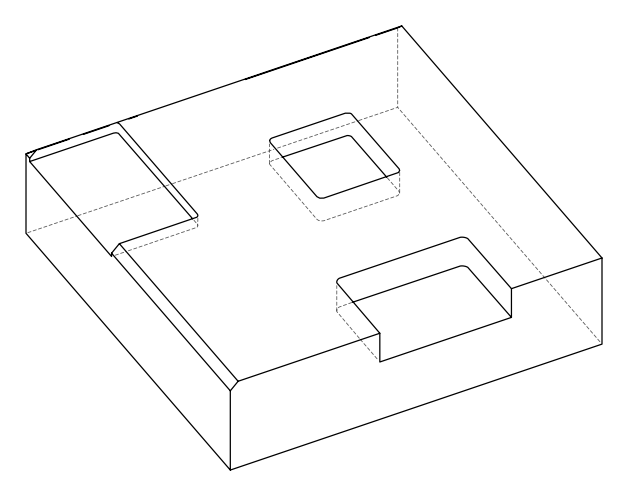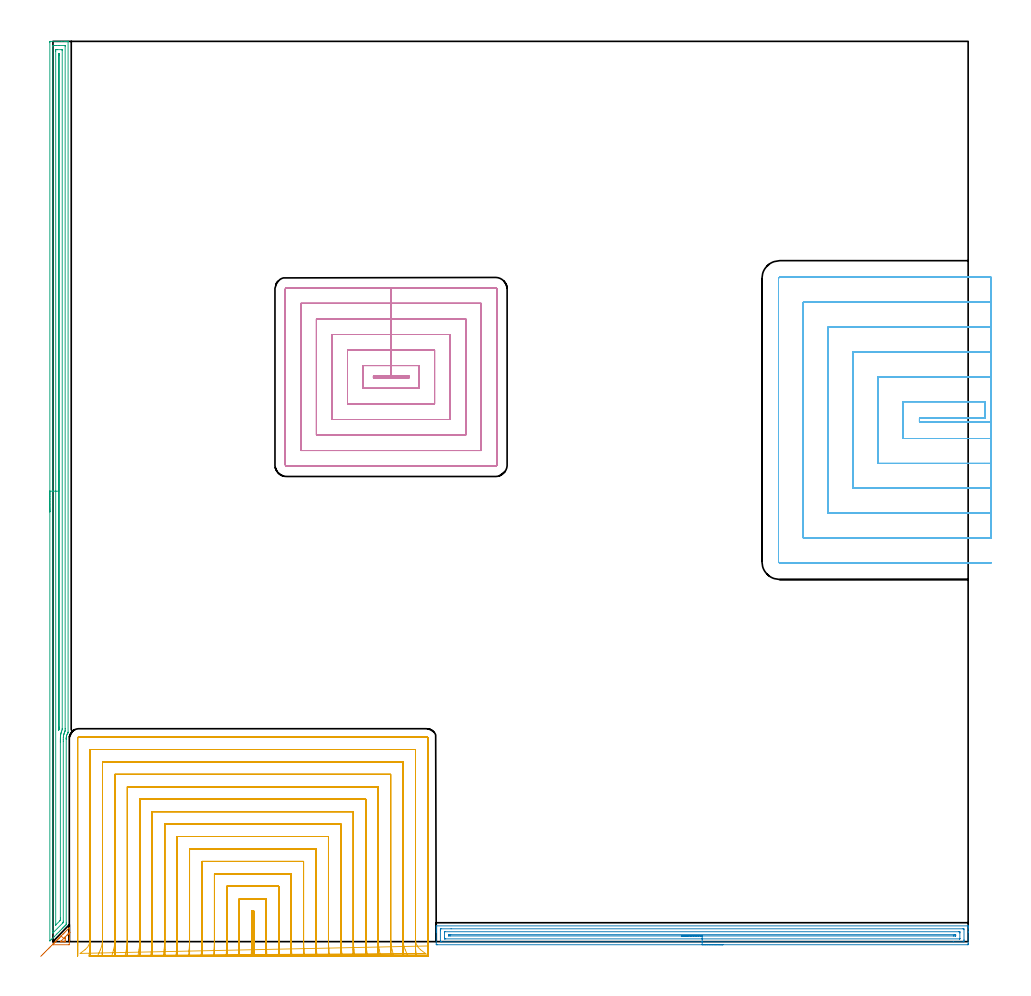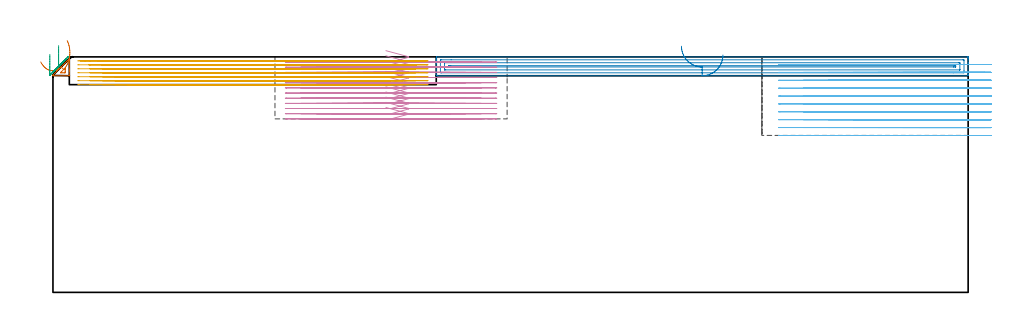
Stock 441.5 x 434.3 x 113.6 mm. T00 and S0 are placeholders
(PLAN: 6 operations, 3 tool changes, 180.9 min)
(1 AREA_MILL | FG_CHAMFER_SURFACE | UGT0205_001 | 0.31 min | 557 mm3)
(2 AREA_MILL_1 | FG_CHAMFER_SURFACE_1 | UGT0205_001 | 8.39 min | 10843 mm3)
(3 AREA_MILL_2 | FG_CHAMFER_SURFACE_2 | UGT0205_001 | 13.19 min | 16590 mm3)
(4 MILL_RECTANGULAR_POCKET | POCKET_RECTANGULAR_STRAIGHT | NXT0201_013 | Follow Part, ap 2.5, ae 75% | 35.5 min | 320709 mm3)
(5 MILL_SLOT | SLOT_PARTIAL_RECTANGULAR | UGT0201_126 | Follow Part, ap 2, ae 75% | 79.01 min | 243007 mm3)
(6 MILL_SLOT_1 | SLOT_PARTIAL_RECTANGULAR_1 | NXT0201_012 | Follow Part, ap 4, ae 75% | 44.53 min | 578825 mm3)
(TOOL UGT0205_001 | Chamfer Mill 20 x 3 x 45 deg. | D20 FL50 Z2)
(TOOL NXT0201_013 | ENDMILL 10mm | D10 FL30 Z4)
(TOOL UGT0201_126 | Carbide End Mill 8.0 | D8 FL15 Z4)
(TOOL NXT0201_012 | ENDMILL 16mm [2P460-1600-NA 1630] | D16 FL38 Z6)
(OP 1 AREA_MILL)
G17 G21 G94 G90
T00 M6
G54
G17 G0 G90 X-5.894 Y-7.12 S1061 M3
G43 Z123.6 H0
Z111.165
G94 G1 X-5.518 Y-6.743 Z110.474 F250.
X-5.101 Y-6.325 Z109.832
X-4.646 Y-5.868 Z109.244
X-4.156 Y-5.377 Z108.715
X-3.636 Y-4.856 Z108.248
X-3.088 Y-4.307 Z107.847
X-2.519 Y-3.736 Z107.515
X-1.931 Y-3.146 Z107.255
X-1.329 Y-2.543 Z107.068
X-0.718 Y-1.93 Z106.956
X-0.103 Y-1.313 Z106.92
X0.513 Y-0.696 Z106.96
X1.123 Y-0.084 Z107.076
X1.725 Y0.519 Z107.267
X2.312 Y1.107 Z107.531
X2.88 Y1.678 Z107.867
X3.426 Y2.225 Z108.272
X3.945 Y2.745 Z108.742
X4.673 Y3.472 Z109.471
X4.83 Y3.63 Z109.626
X4.967 Y3.767 Z109.763
X5.255 Y4.054 Z110.054
X5.27 Y4.068 Z110.068
X5.855 Y4.655 Z110.651
X6.15 Y4.947 Z110.947
X6.742 Y5.542 Z111.538
X7.029 Y5.827 Z111.827
X7.04 Y5.838 Z111.838
X7.469 Y6.266 Z112.265
X7.682 Y6.465 Z112.464
X7.806 Y6.578 Z112.576
X7.891 Y6.649 Z112.648
X7.9 Y6.578 Z112.577
Y1.678 Z107.678
Y0.809 Z106.803
X7.898 Y-1.398 Z104.597
X7.894 Y-1.491 Z104.505
X7.469 Y-1.5 Z104.5
X0.34
X0.009 Y-1.498 Z104.502
X0.001 Y-1.409 Z104.591
Y-1.398 Z104.602
X0.014 Y-1.191 Z104.809
X0.037 Y-1.163 Z104.836
X0.826 Y-0.374 Z105.624
X1.122 Y-0.078 Z105.922
X1.31 Y0.11 Z106.108
X1.417 Y0.218 Z106.215
X2.01 Y0.809 Z106.809
X2.19 Y0.99 Z106.988
X2.305 Y1.105 Z107.102
X2.898 Y1.697 Z107.696
X3.07 Y1.87 Z107.867
X3.192 Y1.993 Z107.989
X3.785 Y2.584 Z108.584
X3.945 Y2.745 Z108.742
X4.104 Y2.584 Z108.584
X5.17 Y1.519 Z107.519
X5.71 Y2.056 Z108.056
X5.879 Y2.216 Z108.216
X5.893 Y1.889 Z107.889
X5.898 Y1.697 Z107.697
X5.9 Y1.505 Z107.505
Y0.809 Z106.809
X5.899 Y0.618 Z106.618
X5.89 Y-0.078 Z105.922
X5.717 Y-0.086 Z105.914
X5.71
X4.837
X3.957
X3.584 Y-0.078 Z105.922
X3.764 Y0.109 Z106.109
X3.95 Y0.299 Z106.299
X4.204 Y0.553 Z106.553
X5.17 Y1.519 Z107.519
X5.658 Y2.007 Z108.054
X6.111 Y2.46 Z108.646
X6.526 Y2.874 Z109.292
X6.899 Y3.248 Z109.986
X7.228 Y3.577 Z110.724
X7.51 Y3.859 Z111.5
X7.744 Y4.092 Z112.307
X7.927 Y4.275 Z113.14
X8.058 Y4.406 Z113.993
X8.135 Y4.484 Z114.858
X8.159 Y4.508 Z115.73
X8.13 Y4.478 Z116.602
X8.046 Y4.395 Z117.466
X7.91 Y4.259 Z118.317
X7.722 Y4.07 Z119.148
X7.483 Y3.832 Z119.952
X7.196 Y3.545 Z120.724
X6.862 Y3.211 Z121.458
G0 Z123.6
M5
M2
(OP 2 AREA_MILL_1)
G17 G21 G94 G90
T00 M6
G54
G17 G0 G90 X323.2 Y-1.5 S1061 M3
G43 Z123.6 H0
Z114.5
G94 G1 X323.162 Z113.628 F250.
X323.048 Z112.764
X322.859 Z111.912
X322.597 Z111.08
X322.263 Z110.274
X321.86 Z109.5
X321.392 Z108.764
X320.86 Z108.072
X320.271 Z107.429
X319.628 Z106.84
X318.936 Z106.308
X318.2 Z105.84
X317.426 Z105.437
X316.62 Z105.103
X315.788 Z104.841
X314.936 Z104.652
X314.072 Z104.538
X313.2 Z104.5
X185.512
X185.17 Y-1.497 Z104.502
X184.91 Y-1.492 Z104.506
X184.9 Y-1.228 Z104.769
Y4.383 Z110.377
Y4.942 Z110.939
Y5.271 Z111.268
Y5.831 Z111.827
Y6.16 Z112.155
Y6.819 Z112.819
Y7.191 Z113.191
X184.906 Y7.562 Z113.553
X184.91 Y7.597 Z113.588
X185.066 Y7.6 Z113.6
X441.334
X441.49 Y7.597 Z113.588
X441.494 Y7.562 Z113.553
X441.5 Y7.191 Z113.19
Y6.819 Z112.819
Y6.16 Z112.155
Y4.942 Z110.939
Y4.383 Z110.377
Y-0.949 Z105.049
X441.498 Y-1.23 Z104.767
X441.49 Y-1.492 Z104.506
X441.228 Y-1.499 Z104.499
X313.2 Y-1.5 Z104.5
Y-0.086 Z105.914
X187.323 Y-0.085 Z105.915
X187.298 Y-0.084 Z105.916
X186.91 Y-0.06 Z105.94
X186.901 Y0.335 Z106.335
X186.9 Y5.271 Z111.271
X186.901 Y5.666 Z111.666
X186.91 Y6.16 Z112.16
X187.273 Y6.185 Z112.185
X192.072 Y6.186 Z112.186
X439.077 Y6.185 Z112.185
X439.102 Y6.184 Z112.184
X439.49 Y6.16 Z112.16
X439.499 Y5.766 Z111.766
X439.5 Y0.829 Z106.829
X439.499 Y0.434 Z106.434
X439.49 Y-0.06 Z105.94
X439.127 Y-0.085 Z105.915
X434.328 Y-0.086 Z105.914
X313.2
Y1.328 Z107.328
X189.474 Y1.329 Z107.329
X189.084 Y1.331 Z107.331
X188.954 Y1.333 Z107.333
X188.916 Y1.335 Z107.335
X188.91 Y1.413 Z107.413
X188.904 Y1.534 Z107.534
X188.901 Y1.717 Z107.717
X188.9 Y1.9 Z107.9
X188.901 Y4.565 Z110.565
X188.908 Y4.748 Z110.748
X188.911 Y4.766 Z110.766
X188.915 Y4.768 Z110.768
X188.937 Y4.77 Z110.77
X188.986 Y4.771 Z110.771
X189.084
X436.926
X437.316 Y4.769 Z110.769
X437.446 Y4.767 Z110.767
X437.484 Y4.765 Z110.765
X437.49 Y4.687 Z110.687
X437.496 Y4.566 Z110.566
X437.499 Y4.383 Z110.383
X437.5 Y4.2 Z110.2
X437.499 Y1.535 Z107.535
X437.492 Y1.352 Z107.352
X437.49 Y1.334 Z107.334
X437.485 Y1.332 Z107.332
X437.463 Y1.33 Z107.33
X437.414 Y1.329 Z107.329
X437.316 Y1.328 Z107.328
X313.2
Y2.743 Z108.743
X191.624
X191.008 Y2.748 Z108.748
X190.914 Y2.75 Z108.75
X190.91 Y2.843 Z108.843
X190.907 Y3.05 Z109.05
X190.91 Y3.257 Z109.257
X190.914 Y3.351 Z109.351
X191.011 Y3.354 Z109.354
X191.145 Y3.356 Z109.356
X191.763 Y3.357 Z109.357
X191.9
X434.776
X435.392 Y3.352 Z109.352
X435.486 Y3.35 Z109.35
X435.49 Y3.257 Z109.257
X435.493 Y3.05 Z109.05
X435.49 Y2.843 Z108.843
X435.486 Y2.749 Z108.749
X435.389 Y2.746 Z108.746
X435.255 Y2.744 Z108.744
X434.637 Y2.743 Z108.743
X434.5
X313.2
X312.328 Z108.781
X311.464 Z108.895
X310.612 Z109.083
X309.78 Z109.346
X308.974 Z109.68
X308.2 Z110.082
X307.464 Z110.551
X306.772 Z111.082
X306.129 Z111.672
X305.54 Z112.315
X305.008 Z113.007
X304.54 Z113.743
X304.137 Z114.516
X303.803 Z115.322
X303.541 Z116.154
X303.352 Z117.006
X303.238 Z117.871
X303.2 Z118.743
G0 Z123.6
M5
M2
(OP 3 AREA_MILL_2)
G17 G21 G94 G90
T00 M6
G54
G17 G0 G90 X-1.5 Y207.3 S1061 M3
G43 Z123.6 H0
Z114.8
G94 G1 Y207.338 Z113.928 F250.
Y207.452 Z113.064
Y207.641 Z112.212
Y207.903 Z111.38
Y208.237 Z110.574
Y208.64 Z109.8
Y209.108 Z109.064
Y209.639 Z108.372
Y210.229 Z107.729
Y210.872 Z107.14
Y211.564 Z106.608
Y212.3 Z106.14
Y213.074 Z105.737
Y213.88 Z105.403
Y214.712 Z105.141
Y215.563 Z104.952
Y216.428 Z104.838
Y217.3 Z104.8
X-1.499 Y433.672 Z104.801
X-1.496 Y434.112 Z104.802
X-1.492 Y434.29 Z104.806
X-1.062 Y434.3 Z105.235
X4.221 Z110.515
X5.624 Z111.921
X5.982 Z112.277
X6.696 Z112.996
X6.945 Z113.244
X7.301 Y434.298 Z113.592
Y434.296
X7.3 Y434.118 Z113.6
Y101.067
X7.298 Y100.837 Z113.587
X7.199 Y100.684 Z113.497
X7.172 Y100.646 Z113.471
X7.156 Y100.619 Z113.456
X7.043 Y100.437 Z113.342
X6.928 Y100.225 Z113.225
X6.743 Y99.813 Z113.042
X6.588 Y99.392 Z112.887
X6.571 Y99.331 Z112.871
X6.546 Y99.211 Z112.846
X6.481 Y98.886 Z112.776
X6.474 Y98.832 Z112.768
X6.42 Y98.437 Z112.717
X6.41 Y98.213 Z112.702
X6.409 Y98.194
Y98.135 Z112.7
X6.407 Y98.081 Z112.702
X6.404 Y97.868 Z112.7
X6.401 Y97.543
X6.4 Y8.975
X6.395 Y8.198 Z112.691
X6.281 Y8.081 Z112.578
X5.982 Y7.78 Z112.277
X5.835 Y7.634 Z112.133
X5.69 Y7.489 Z111.988
X5.541 Y7.339 Z111.837
X5.388 Y7.187 Z111.686
X5.257 Y7.056 Z111.554
X5.101 Y6.899 Z111.396
X4.941 Y6.74 Z111.239
X4.823 Y6.622 Z111.121
X4.661 Y6.458 Z110.956
X4.494 Y6.293 Z110.792
X4.221 Y6.02 Z110.519
X4.048 Y5.846 Z110.344
X3.488 Y5.287 Z109.787
X3.154 Y4.952 Z109.45
X2.556 Y4.356 Z108.856
X1.873 Y3.672 Z108.172
X0.47 Y2.269 Z106.769
X-0.573 Y1.227 Z105.726
X-0.769 Y1.03 Z105.529
X-0.871 Y0.928 Z105.427
X-1.319 Y0.481 Z104.981
X-1.493 Y0.319 Z104.806
X-1.5 Y0.481 Z104.8
Y217.3
X-0.086 Z106.214
X-0.085 Y431.785 Z106.215
X-0.084 Y431.883 Z106.216
X-0.079 Y432.272 Z106.221
X0.297 Y432.291 Z106.597
X0.699 Y432.297 Z106.999
X1.169 Y432.3 Z107.469
X1.579 Z107.879
X2.93 Z109.23
X5.572 Z111.872
X5.792 Y432.298 Z112.092
X5.826 Y432.296 Z112.126
X5.861 Y432.29 Z112.161
X5.879 Y432.285 Z112.179
X5.88 Y432.257 Z112.18
X5.885 Y431.982 Z112.185
X5.886 Y102.855 Z112.186
X5.884 Y102.061 Z112.184
X5.881 Y101.961 Z112.181
X5.867 Y101.572 Z112.167
X5.745 Y101.307 Z112.045
X5.638 Y101.067 Z111.938
X5.477 Y100.686 Z111.777
X5.293 Y100.173 Z111.593
X5.267 Y100.089 Z111.567
X5.25 Y100.022 Z111.55
X5.101 Y99.339 Z111.401
X5.093 Y99.287 Z111.393
X5.092 Y99.279 Z111.392
X5.044 Y98.863 Z111.344
X5.009 Y98.479 Z111.309
X5.004 Y98.385 Z111.304
X4.988 Y97.605 Z111.288
X4.987 Y97.491 Z111.287
X4.986 Y96.713 Z111.286
Y9.869
X4.983 Y9.481 Z111.283
X4.98 Y9.287 Z111.28
X4.979 Y9.243 Z111.279
X4.958 Y9.217 Z111.258
X4.912 Y9.167 Z111.212
X4.725 Y8.975 Z111.025
X0.13 Y4.381 Z106.43
X0.034 Y4.286 Z106.334
X-0.06 Y4.197 Z106.24
X-0.073 Y4.186 Z106.227
X-0.079 Y4.236 Z106.221
X-0.084 Y4.406 Z106.216
X-0.086 Y5.301 Z106.214
Y217.3
X1.328 Z107.628
X1.329 Y429.455 Z107.629
X1.331 Y430.095 Z107.631
X1.333 Y430.222 Z107.633
X1.335 Y430.278 Z107.635
X1.385 Y430.292 Z107.685
X1.579 Y430.295 Z107.879
X2.258 Y430.3 Z108.558
X4.02 Y430.299 Z110.32
X4.221 Y430.296 Z110.521
X4.422 Y430.29 Z110.722
X4.465 Y430.284 Z110.765
X4.467 Y430.247 Z110.767
X4.47 Y430.18 Z110.77
X4.471 Y430.095 Z110.771
Y429.841
Y102.855
X4.469 Y102.603 Z110.769
X4.464 Y102.282 Z110.764
X4.458 Y102.207 Z110.758
X4.221 Y101.615 Z110.521
X4.078 Y101.213 Z110.378
X4.028 Y101.067 Z110.328
X3.938 Y100.764 Z110.238
X3.88 Y100.519 Z110.18
X3.808 Y100.173 Z110.108
X3.728 Y99.779 Z110.028
X3.66 Y99.279 Z109.96
X3.629 Y98.986 Z109.929
X3.589 Y98.385 Z109.889
X3.584 Y98.138 Z109.884
X3.575 Y97.491 Z109.875
X3.573 Y97.254 Z109.873
X3.572 Y96.597 Z109.872
Y96.361
X3.571 Y11.423 Z109.871
X3.57 Y10.763 Z109.87
X3.569 Y10.532 Z109.869
X3.565 Y10.297 Z109.865
X3.531 Y10.242 Z109.831
X3.48 Y10.188 Z109.78
X3.34 Y10.041 Z109.64
X1.381 Y8.081 Z107.681
X1.359 Y8.064 Z107.659
X1.337 Y8.048 Z107.637
X1.333 Y8.081 Z107.633
X1.331 Y8.118 Z107.631
X1.329 Y8.335 Z107.629
X1.328 Y217.3 Z107.628
X2.743 Z109.043
Y427.732
X2.744 Y428.019 Z109.044
X2.747 Y428.179 Z109.047
X2.749 Y428.278 Z109.049
X2.793 Y428.29 Z109.093
X2.9 Y428.292 Z109.2
X3.007 Y428.29 Z109.307
X3.05 Y428.278 Z109.35
X3.053 Y428.179 Z109.353
X3.056 Y428.02 Z109.356
X3.057 Y427.7 Z109.357
Y427.413
Y103.43
X3.055 Y103.145 Z109.355
X3.05 Y102.855 Z109.35
X3.036 Y102.742 Z109.336
X2.984 Y102.597 Z109.284
X2.912 Y102.396 Z109.212
X2.754 Y101.961 Z109.054
X2.753 Z109.053
X2.75 Z109.05
X2.745 Y102.363 Z109.045
X2.743 Y102.568 Z109.043
Y217.3
Y218.171 Z109.081
Y219.036 Z109.195
Y219.888 Z109.383
Y220.72 Z109.646
Y221.526 Z109.98
Y222.3 Z110.382
Y223.036 Z110.851
Y223.728 Z111.382
Y224.371 Z111.972
Y224.96 Z112.615
Y225.491 Z113.307
Y225.96 Z114.043
Y226.363 Z114.816
Y226.697 Z115.622
Y226.959 Z116.454
Y227.148 Z117.306
Y227.262 Z118.171
Y227.3 Z119.043
G0 Z123.6
M5
M2
(OP 4 MILL_RECTANGULAR_POCKET)
G17 G21 G94 G90
T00 M6
G54
G17 G0 G90 X160.605 Y271.9 S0 M3
G43 Z123.601 H0
Z116.601
G94 G1 X171.6 Z113.654 F250.
Y272.9 Z113.386
X163.1 Z111.109
X154.6 F500.
Y271.9
X171.6
Y272.9
X163.1
Y277.9
X149.6
Y266.9
X176.6
Y277.9
X163.1
Y285.4
X142.1
Y259.4
X184.1
Y285.4
X163.1
Y292.9
X134.6
Y251.9
X191.6
Y292.9
X163.1
Y300.4
X127.1
Y244.4
X199.1
Y300.4
X163.1
Y307.9
X119.6
Y236.9
X206.6
Y307.9
X163.1
Y315.4
X112.7
G3 X112.1 Y314.8 R0.6
G1 Y230.
G3 X112.7 Y229.4 R0.6
G1 X213.5
G3 X214.1 Y230. R0.6
G1 Y314.8
G3 X213.5 Y315.4 R0.6
G1 X163.1
X162.1
G0 X160.605 Y271.9 Z114.109
G1 X171.6 Z111.163 F250.
Y272.9 Z110.895
X163.1 Z108.617
X154.6 F500.
Y271.9
X171.6
Y272.9
X163.1
Y277.9
X149.6
Y266.9
X176.6
Y277.9
X163.1
Y285.4
X142.1
Y259.4
X184.1
Y285.4
X163.1
Y292.9
X134.6
Y251.9
X191.6
Y292.9
X163.1
Y300.4
X127.1
Y244.4
X199.1
Y300.4
X163.1
Y307.9
X119.6
Y236.9
X206.6
Y307.9
X163.1
Y315.4
X112.7
G3 X112.1 Y314.8 R0.6
G1 Y230.
G3 X112.7 Y229.4 R0.6
G1 X213.5
G3 X214.1 Y230. R0.6
G1 Y314.8
G3 X213.5 Y315.4 R0.6
G1 X163.1
X162.1
G0 X160.605 Y271.9 Z111.617
G1 X171.6 Z108.671 F250.
Y272.9 Z108.403
X163.1 Z106.125
X154.6 F500.
Y271.9
X171.6
Y272.9
X163.1
Y277.9
X149.6
Y266.9
X176.6
Y277.9
X163.1
Y285.4
X142.1
Y259.4
X184.1
Y285.4
X163.1
Y292.9
X134.6
Y251.9
X191.6
Y292.9
X163.1
Y300.4
X127.1
Y244.4
X199.1
Y300.4
X163.1
Y307.9
X119.6
Y236.9
X206.6
Y307.9
X163.1
Y315.4
X112.7
G3 X112.1 Y314.8 R0.6
G1 Y230.
G3 X112.7 Y229.4 R0.6
G1 X213.5
G3 X214.1 Y230. R0.6
G1 Y314.8
G3 X213.5 Y315.4 R0.6
G1 X163.1
X162.1
G0 X160.605 Y271.9 Z109.125
G1 X171.6 Z106.179 F250.
Y272.9 Z105.911
X163.1 Z103.634
X154.6 F500.
Y271.9
X171.6
Y272.9
X163.1
Y277.9
X149.6
Y266.9
X176.6
Y277.9
X163.1
Y285.4
X142.1
Y259.4
X184.1
Y285.4
X163.1
Y292.9
X134.6
Y251.9
X191.6
Y292.9
X163.1
Y300.4
X127.1
Y244.4
X199.1
Y300.4
X163.1
Y307.9
X119.6
Y236.9
X206.6
Y307.9
X163.1
Y315.4
X112.7
G3 X112.1 Y314.8 R0.6
G1 Y230.
G3 X112.7 Y229.4 R0.6
G1 X213.5
G3 X214.1 Y230. R0.6
G1 Y314.8
G3 X213.5 Y315.4 R0.6
G1 X163.1
X162.1
G0 X160.605 Y271.9 Z106.634
G1 X171.6 Z103.688 F250.
Y272.9 Z103.42
X163.1 Z101.142
X154.6 F500.
Y271.9
X171.6
Y272.9
X163.1
Y277.9
X149.6
Y266.9
X176.6
Y277.9
X163.1
Y285.4
X142.1
Y259.4
X184.1
Y285.4
X163.1
Y292.9
X134.6
Y251.9
X191.6
Y292.9
X163.1
Y300.4
X127.1
Y244.4
X199.1
Y300.4
X163.1
Y307.9
X119.6
Y236.9
X206.6
Y307.9
X163.1
Y315.4
X112.7
G3 X112.1 Y314.8 R0.6
G1 Y230.
G3 X112.7 Y229.4 R0.6
G1 X213.5
G3 X214.1 Y230. R0.6
G1 Y314.8
G3 X213.5 Y315.4 R0.6
G1 X163.1
X162.1
G0 X160.605 Y271.9 Z104.142
G1 X171.6 Z101.196 F250.
Y272.9 Z100.928
X163.1 Z98.65
X154.6 F500.
Y271.9
X171.6
Y272.9
X163.1
Y277.9
X149.6
Y266.9
X176.6
Y277.9
X163.1
Y285.4
X142.1
Y259.4
X184.1
Y285.4
X163.1
Y292.9
X134.6
Y251.9
X191.6
Y292.9
X163.1
Y300.4
X127.1
Y244.4
X199.1
Y300.4
X163.1
Y307.9
X119.6
Y236.9
X206.6
Y307.9
X163.1
Y315.4
X112.7
G3 X112.1 Y314.8 R0.6
G1 Y230.
G3 X112.7 Y229.4 R0.6
G1 X213.5
G3 X214.1 Y230. R0.6
G1 Y314.8
G3 X213.5 Y315.4 R0.6
G1 X163.1
X162.1
G0 X160.605 Y271.9 Z101.65
G1 X171.6 Z98.704 F250.
Y272.9 Z98.436
X163.1 Z96.159
X154.6 F500.
Y271.9
X171.6
Y272.9
X163.1
Y277.9
X149.6
Y266.9
X176.6
Y277.9
X163.1
Y285.4
X142.1
Y259.4
X184.1
Y285.4
X163.1
Y292.9
X134.6
Y251.9
X191.6
Y292.9
X163.1
Y300.4
X127.1
Y244.4
X199.1
Y300.4
X163.1
Y307.9
X119.6
Y236.9
X206.6
Y307.9
X163.1
Y315.4
X112.7
G3 X112.1 Y314.8 R0.6
G1 Y230.
G3 X112.7 Y229.4 R0.6
G1 X213.5
G3 X214.1 Y230. R0.6
G1 Y314.8
G3 X213.5 Y315.4 R0.6
G1 X163.1
X162.1
G0 X160.605 Y271.9 Z99.159
G1 X171.6 Z96.212 F250.
Y272.9 Z95.944
X163.1 Z93.667
X154.6 F500.
Y271.9
X171.6
Y272.9
X163.1
Y277.9
X149.6
Y266.9
X176.6
Y277.9
X163.1
Y285.4
X142.1
Y259.4
X184.1
Y285.4
X163.1
Y292.9
X134.6
Y251.9
X191.6
Y292.9
X163.1
Y300.4
X127.1
Y244.4
X199.1
Y300.4
X163.1
Y307.9
X119.6
Y236.9
X206.6
Y307.9
X163.1
Y315.4
X112.7
G3 X112.1 Y314.8 R0.6
G1 Y230.
G3 X112.7 Y229.4 R0.6
G1 X213.5
G3 X214.1 Y230. R0.6
G1 Y314.8
G3 X213.5 Y315.4 R0.6
G1 X163.1
X162.1
G0 X160.605 Y271.9 Z96.667
G1 X171.6 Z93.721 F250.
Y272.9 Z93.453
X163.1 Z91.175
X154.6 F500.
Y271.9
X171.6
Y272.9
X163.1
Y277.9
X149.6
Y266.9
X176.6
Y277.9
X163.1
Y285.4
X142.1
Y259.4
X184.1
Y285.4
X163.1
Y292.9
X134.6
Y251.9
X191.6
Y292.9
X163.1
Y300.4
X127.1
Y244.4
X199.1
Y300.4
X163.1
Y307.9
X119.6
Y236.9
X206.6
Y307.9
X163.1
Y315.4
X112.7
G3 X112.1 Y314.8 R0.6
G1 Y230.
G3 X112.7 Y229.4 R0.6
G1 X213.5
G3 X214.1 Y230. R0.6
G1 Y314.8
G3 X213.5 Y315.4 R0.6
G1 X163.1
X162.1
G0 X160.605 Y271.9 Z94.175
G1 X171.6 Z91.229 F250.
Y272.9 Z90.961
X163.1 Z88.683
X154.6 F500.
Y271.9
X171.6
Y272.9
X163.1
Y277.9
X149.6
Y266.9
X176.6
Y277.9
X163.1
Y285.4
X142.1
Y259.4
X184.1
Y285.4
X163.1
Y292.9
X134.6
Y251.9
X191.6
Y292.9
X163.1
Y300.4
X127.1
Y244.4
X199.1
Y300.4
X163.1
Y307.9
X119.6
Y236.9
X206.6
Y307.9
X163.1
Y315.4
X112.7
G3 X112.1 Y314.8 R0.6
G1 Y230.
G3 X112.7 Y229.4 R0.6
G1 X213.5
G3 X214.1 Y230. R0.6
G1 Y314.8
G3 X213.5 Y315.4 R0.6
G1 X163.1
X162.1
G0 X160.605 Y271.9 Z91.683
G1 X171.6 Z88.737 F250.
Y272.9 Z88.469
X163.1 Z86.192
X154.6 F500.
Y271.9
X171.6
Y272.9
X163.1
Y277.9
X149.6
Y266.9
X176.6
Y277.9
X163.1
Y285.4
X142.1
Y259.4
X184.1
Y285.4
X163.1
Y292.9
X134.6
Y251.9
X191.6
Y292.9
X163.1
Y300.4
X127.1
Y244.4
X199.1
Y300.4
X163.1
Y307.9
X119.6
Y236.9
X206.6
Y307.9
X163.1
Y315.4
X112.7
G3 X112.1 Y314.8 R0.6
G1 Y230.
G3 X112.7 Y229.4 R0.6
G1 X213.5
G3 X214.1 Y230. R0.6
G1 Y314.8
G3 X213.5 Y315.4 R0.6
G1 X163.1
X162.1
G0 X160.605 Y271.9 Z89.192
G1 X171.6 Z86.246 F250.
Y272.9 Z85.978
X163.1 Z83.7
X154.6 F500.
Y271.9
X171.6
Y272.9
X163.1
Y277.9
X149.6
Y266.9
X176.6
Y277.9
X163.1
Y285.4
X142.1
Y259.4
X184.1
Y285.4
X163.1
Y292.9
X134.6
Y251.9
X191.6
Y292.9
X163.1
Y300.4
X127.1
Y244.4
X199.1
Y300.4
X163.1
Y307.9
X119.6
Y236.9
X206.6
Y307.9
X163.1
Y315.4
X112.7
G3 X112.1 Y314.8 R0.6
G1 Y230.
G3 X112.7 Y229.4 R0.6
G1 X213.5
G3 X214.1 Y230. R0.6
G1 Y314.8
G3 X213.5 Y315.4 R0.6
G1 X163.1
X162.1
G0 Z123.601
M5
M2
(OP 5 MILL_SLOT)
G17 G21 G94 G90
T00 M6
G54
G17 G0 G90 X97.219 Y-6.995 S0 M3
G43 Z123.601 H0
Z111.686
G94 G1 X97.043 Y-4. F250.
G2 X96.9 Y0.907 R84. F500.
G1 Y14.7
X95.9
Y0.916
G2 X95.756 Y-4. R84.
G1 X95.58 Y-6.995 F250.
X103.243 Y-6.994
X103.055 Y-4.
G2 X102.9 Y0.907 R78. F500.
G1 Y20.7
X89.9
Y0.916
G2 X89.745 Y-4. R78.
G1 X89.556 Y-6.994 F250.
X109.272 Y-6.993
X109.067 Y-4.
G2 X108.9 Y0.907 R72. F500.
G1 Y26.7
X83.9
Y0.916
G2 X83.732 Y-4. R72.
G1 X83.527 Y-6.993 F250.
X115.306 Y-6.992
X115.083 Y-4.
G2 X114.9 Y0.907 R66. F500.
G1 Y32.7
X77.9
Y0.916
G2 X77.717 Y-4. R66.
G1 X77.493 Y-6.992 F250.
X121.346 Y-6.99
X121.101 Y-4.
G2 X120.9 Y0.907 R60. F500.
G1 Y38.7
X71.9
Y0.916
G2 X71.698 Y-4. R60.
G1 X71.453 Y-6.99 F250.
X127.396 Y-6.988
X127.123 Y-4.
G2 X126.9 Y0.907 R54. F500.
G1 Y44.7
X65.9
Y0.916
G2 X65.676 Y-4. R54.
G1 X65.403 Y-6.988 F250.
X133.458 Y-6.984
X133.151 Y-4.
G2 X132.9 Y0.907 R48. F500.
G1 Y50.7
X59.9
Y0.916
G2 X59.648 Y-4. R48.
G1 X59.34 Y-6.984 F250.
X139.538 Y-6.979
X139.188 Y-4.
G2 X138.9 Y0.907 R42. F500.
G1 Y56.7
X53.9
Y0.916
G2 X53.611 Y-4. R42.
G1 X53.26 Y-6.979 F250.
X145.645 Y-6.972
X145.236 Y-4.
G2 X144.9 Y0.907 R36. F500.
G1 Y62.7
X47.9
Y0.916
G2 X47.563 Y-4. R36.
G1 X47.153 Y-6.972 F250.
X151.795 Y-6.96
X151.304 Y-4.
G2 X150.9 Y0.907 R30. F500.
G1 Y68.7
X41.9
Y0.916
G2 X41.495 Y-4. R30.
G1 X41.003 Y-6.959 F250.
X158.02 Y-6.937
X157.407 Y-4.
G2 X156.9 Y0.907 R24. F500.
G1 Y74.7
X35.9
Y0.916
G2 X35.391 Y-4. R24.
G1 X34.777 Y-6.936 F250.
X164.4 Y-6.886
X163.582 Y-4.
G2 X162.9 Y0.907 R18. F500.
G1 Y80.7
X29.9
Y0.916
G2 X29.216 Y-4. R18.
G1 X28.397 Y-6.886 F250.
X171.176 Y-6.738
X169.949 Y-4.
G2 X168.9 Y0.907 R12. F500.
G1 Y86.7
X23.9
Y0.916
G2 X22.847 Y-4. R12.
G1 X21.618 Y-6.737 F250.
X179.682 Y-5.689
X177.287 Y-3.883
G2 X174.9 Y0.907 R6. F500.
G1 Y92.7
X17.9
Y0.916
G2 X15.499 Y-3.885 R6.
G1 X13.099 Y-5.685 F250.
X180.9 Y-2.093 F500.
Y0.907 F250.
Y98.1 F500.
G3 X180.3 Y98.7 R0.6
G1 X12.5
G3 X11.9 Y98.1 R0.6
G1 Y0.916
Y-2.084 F250.
G0 Z123.601
X96.941 Y-7.
Z109.772
G1 X96.906 Y-4.
G2 X96.9 Y-3.014 R84. F500.
G1 Y14.7
X95.9
Y-3.037
G2 X95.894 Y-4. R84.
G1 X95.86 Y-7. F250.
X102.944
X102.906 Y-4.
G2 X102.9 Y-3.014 R78. F500.
G1 Y20.7
X89.9
Y-3.037
G2 X89.894 Y-4. R78.
G1 X89.857 Y-7. F250.
X108.948
X108.907 Y-4.
G2 X108.9 Y-3.014 R72. F500.
G1 Y26.7
X83.9
Y-3.037
G2 X83.894 Y-4. R72.
G1 X83.853 Y-7. F250.
X114.952
X114.907 Y-4.
G2 X114.9 Y-3.014 R66. F500.
G1 Y32.7
X77.9
Y-3.037
G2 X77.893 Y-4. R66.
G1 X77.849 Y-7. F250.
X120.957
X120.908 Y-4.
G2 X120.9 Y-3.014 R60. F500.
G1 Y38.7
X71.9
Y-3.037
G2 X71.892 Y-4. R60.
G1 X71.844 Y-7. F250.
X126.964
X126.909 Y-4.
G2 X126.9 Y-3.014 R54. F500.
G1 Y44.7
X65.9
Y-3.037
G2 X65.891 Y-4. R54.
G1 X65.838 Y-7. F250.
X132.972 Y-6.999
X132.91 Y-4.
G2 X132.9 Y-3.014 R48. F500.
G1 Y50.7
X59.9
Y-3.037
G2 X59.89 Y-4. R48.
G1 X59.83 Y-6.999 F250.
X138.982
X138.912 Y-4.
G2 X138.9 Y-3.014 R42. F500.
G1 Y56.7
X53.9
Y-3.037
G2 X53.889 Y-4. R42.
G1 X53.82 Y-6.999 F250.
X144.996
X144.914 Y-4.
G2 X144.9 Y-3.014 R36. F500.
G1 Y62.7
X47.9
Y-3.037
G2 X47.887 Y-4. R36.
G1 X47.807 Y-6.999 F250.
X151.015 Y-6.998
X150.916 Y-4.
G2 X150.9 Y-3.014 R30. F500.
G1 Y68.7
X41.9
Y-3.037
G2 X41.885 Y-4. R30.
G1 X41.788 Y-6.998 F250.
X157.043 Y-6.997
X156.92 Y-4.
G2 X156.9 Y-3.014 R24. F500.
G1 Y74.7
X35.9
Y-3.037
G2 X35.881 Y-4. R24.
G1 X35.76 Y-6.998 F250.
X163.091 Y-6.995
X162.927 Y-4.
G2 X162.9 Y-3.014 R18. F500.
G1 Y80.7
X29.9
Y-3.037
G2 X29.874 Y-4. R18.
G1 X29.714 Y-6.996 F250.
X169.187 Y-6.99
X168.941 Y-4.
G2 X168.9 Y-3.014 R12. F500.
G1 Y86.7
X23.9
Y-3.037
G2 X23.861 Y-4. R12.
G1 X23.62 Y-6.99 F250.
X175.474 Y-6.959
X174.982 Y-4.
G2 X174.9 Y-3.014 R6. F500.
G1 Y92.7
X17.9
Y-3.037
G2 X17.822 Y-4. R6.
G1 X17.341 Y-6.961 F250.
X180.9 Y-6.014
Y-3.014
Y98.1 F500.
G3 X180.3 Y98.7 R0.6
G1 X12.5
G3 X11.9 Y98.1 R0.6
G1 Y-3.037
Y-6.037 F250.
G0 X96.902 Y-7. Z107.857
G1 X96.9 Y-4.
Y-3.945 F500.
Y14.7
X95.9
Y-3.944
Y-4.
X95.898 Y-7. F250.
X102.902
X102.9 Y-4.
Y-3.945 F500.
Y20.7
X89.9
Y-3.944
Y-4.
X89.898 Y-7. F250.
X108.902
X108.9 Y-4.
Y-3.945 F500.
Y26.7
X83.9
Y-3.944
Y-4.
X83.898 Y-7. F250.
X114.903
X114.9 Y-4.
Y-3.945 F500.
Y32.7
X77.9
Y-3.944
Y-4.
X77.897 Y-7. F250.
X120.903
X120.9 Y-4.
Y-3.945 F500.
Y38.7
X71.9
Y-3.944
Y-4.
X71.897 Y-7. F250.
X126.903
X126.9 Y-4.
Y-3.945 F500.
Y44.7
X65.9
Y-3.944
Y-4.
X65.897 Y-7. F250.
X132.903
X132.9 Y-4.
Y-3.945 F500.
Y50.7
X59.9
Y-3.944
Y-4.
X59.896 Y-7. F250.
X138.904
X138.9 Y-4.
Y-3.945 F500.
Y56.7
X53.9
Y-3.944
Y-4.
X53.896 Y-7. F250.
X144.905
X144.9 Y-4.
Y-3.945 F500.
Y62.7
X47.9
Y-3.944
Y-4.
X47.895 Y-7. F250.
X150.906
X150.9 Y-4.
Y-3.945 F500.
Y68.7
X41.9
Y-3.944
Y-4.
X41.894 Y-7. F250.
X156.907
X156.9 Y-4.
Y-3.945 F500.
Y74.7
X35.9
Y-3.944
Y-4.
X35.893 Y-7. F250.
X162.909
X162.9 Y-4.
Y-3.945 F500.
Y80.7
X29.9
Y-3.944
Y-4.
X29.891 Y-7. F250.
X168.914
X168.9 Y-4.
Y-3.945 F500.
Y86.7
X23.9
Y-3.944
Y-4.
X23.886 Y-7. F250.
X174.928
X174.9 Y-4.
Y-3.945 F500.
Y92.7
X17.9
Y-3.944
Y-4.
X17.872 Y-7. F250.
X180.9 Y-6.945
Y-3.945
Y98.1 F500.
G3 X180.3 Y98.7 R0.6
G1 X12.5
G3 X11.9 Y98.1 R0.6
G1 Y-3.944
Y-6.944 F250.
G0 X96.9 Y-7. Z105.943
G1 Y-4.
Y14.7 F500.
X95.9
Y-4.
Y-7. F250.
X102.9
Y-4.
Y20.7 F500.
X89.9
Y-4.
Y-7. F250.
X108.9
Y-4.
Y26.7 F500.
X83.9
Y-4.
Y-7. F250.
X114.9
Y-4.
Y32.7 F500.
X77.9
Y-4.
Y-7. F250.
X120.9
Y-4.
Y38.7 F500.
X71.9
Y-4.
Y-7. F250.
X126.9
Y-4.
Y44.7 F500.
X65.9
Y-4.
Y-7. F250.
X132.9
Y-4.
Y50.7 F500.
X59.9
Y-4.
Y-7. F250.
X138.9
Y-4.
Y56.7 F500.
X53.9
Y-4.
Y-7. F250.
X144.9
Y-4.
Y62.7 F500.
X47.9
Y-4.
Y-7. F250.
X150.9
Y-4.
Y68.7 F500.
X41.9
Y-4.
Y-7. F250.
X156.9
Y-4.
Y74.7 F500.
X35.9
Y-4.
Y-7. F250.
X162.9
Y-4.
Y80.7 F500.
X29.9
Y-4.
Y-7. F250.
X168.9
Y-4.
Y86.7 F500.
X23.9
Y-4.
Y-7. F250.
X174.9
Y-4.
Y92.7 F500.
X17.9
Y-4.
Y-7. F250.
X180.9
Y-4.
Y98.1 F500.
G3 X180.3 Y98.7 R0.6
G1 X12.5
G3 X11.9 Y98.1 R0.6
G1 Y-4.
Y-7. F250.
G0 X96.9 Z104.029
G1 Y-4.
Y14.7 F500.
X95.9
Y-4.
Y-7. F250.
X102.9
Y-4.
Y20.7 F500.
X89.9
Y-4.
Y-7. F250.
X108.9
Y-4.
Y26.7 F500.
X83.9
Y-4.
Y-7. F250.
X114.9
Y-4.
Y32.7 F500.
X77.9
Y-4.
Y-7. F250.
X120.9
Y-4.
Y38.7 F500.
X71.9
Y-4.
Y-7. F250.
X126.9
Y-4.
Y44.7 F500.
X65.9
Y-4.
Y-7. F250.
X132.9
Y-4.
Y50.7 F500.
X59.9
Y-4.
Y-7. F250.
X138.9
Y-4.
Y56.7 F500.
X53.9
Y-4.
Y-7. F250.
X144.9
Y-4.
Y62.7 F500.
X47.9
Y-4.
Y-7. F250.
X150.9
Y-4.
Y68.7 F500.
X41.9
Y-4.
Y-7. F250.
X156.9
Y-4.
Y74.7 F500.
X35.9
Y-4.
Y-7. F250.
X162.9
Y-4.
Y80.7 F500.
X29.9
Y-4.
Y-7. F250.
X168.9
Y-4.
Y86.7 F500.
X23.9
Y-4.
Y-7. F250.
X174.9
Y-4.
Y92.7 F500.
X17.9
Y-4.
Y-7. F250.
X180.9
Y-4.
Y98.1 F500.
G3 X180.3 Y98.7 R0.6
G1 X12.5
G3 X11.9 Y98.1 R0.6
G1 Y-4.
Y-7. F250.
G0 X96.9 Z102.114
G1 Y-4.
Y14.7 F500.
X95.9
Y-4.
Y-7. F250.
X102.9
Y-4.
Y20.7 F500.
X89.9
Y-4.
Y-7. F250.
X108.9
Y-4.
Y26.7 F500.
X83.9
Y-4.
Y-7. F250.
X114.9
Y-4.
Y32.7 F500.
X77.9
Y-4.
Y-7. F250.
X120.9
Y-4.
Y38.7 F500.
X71.9
Y-4.
Y-7. F250.
X126.9
Y-4.
Y44.7 F500.
X65.9
Y-4.
Y-7. F250.
X132.9
Y-4.
Y50.7 F500.
X59.9
Y-4.
Y-7. F250.
X138.9
Y-4.
Y56.7 F500.
X53.9
Y-4.
Y-7. F250.
X144.9
Y-4.
Y62.7 F500.
X47.9
Y-4.
Y-7. F250.
X150.9
Y-4.
Y68.7 F500.
X41.9
Y-4.
Y-7. F250.
X156.9
Y-4.
Y74.7 F500.
X35.9
Y-4.
Y-7. F250.
X162.9
Y-4.
Y80.7 F500.
X29.9
Y-4.
Y-7. F250.
X168.9
Y-4.
Y86.7 F500.
X23.9
Y-4.
Y-7. F250.
X174.9
Y-4.
Y92.7 F500.
X17.9
Y-4.
Y-7. F250.
X180.9
Y-4.
Y98.1 F500.
G3 X180.3 Y98.7 R0.6
G1 X12.5
G3 X11.9 Y98.1 R0.6
G1 Y-4.
Y-7. F250.
G0 X96.9 Z100.2
G1 Y-4.
Y14.7 F500.
X95.9
Y-4.
Y-7. F250.
X102.9
Y-4.
Y20.7 F500.
X89.9
Y-4.
Y-7. F250.
X108.9
Y-4.
Y26.7 F500.
X83.9
Y-4.
Y-7. F250.
X114.9
Y-4.
Y32.7 F500.
X77.9
Y-4.
Y-7. F250.
X120.9
Y-4.
Y38.7 F500.
X71.9
Y-4.
Y-7. F250.
X126.9
Y-4.
Y44.7 F500.
X65.9
Y-4.
Y-7. F250.
X132.9
Y-4.
Y50.7 F500.
X59.9
Y-4.
Y-7. F250.
X138.9
Y-4.
Y56.7 F500.
X53.9
Y-4.
Y-7. F250.
X144.9
Y-4.
Y62.7 F500.
X47.9
Y-4.
Y-7. F250.
X150.9
Y-4.
Y68.7 F500.
X41.9
Y-4.
Y-7. F250.
X156.9
Y-4.
Y74.7 F500.
X35.9
Y-4.
Y-7. F250.
X162.9
Y-4.
Y80.7 F500.
X29.9
Y-4.
Y-7. F250.
X168.9
Y-4.
Y86.7 F500.
X23.9
Y-4.
Y-7. F250.
X174.9
Y-4.
Y92.7 F500.
X17.9
Y-4.
Y-7. F250.
X180.9
Y-4.
Y98.1 F500.
G3 X180.3 Y98.7 R0.6
G1 X12.5
G3 X11.9 Y98.1 R0.6
G1 Y-4.
Y-7. F250.
G0 Z123.601
M5
M2
(OP 6 MILL_SLOT_1)
G17 G21 G94 G90
T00 M6
G54
G17 G0 G90 X452.5 Y250.7 S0 M3
G43 Z123.727 H1
Z109.924
G94 G1 X449.5 F250.
X418. F500.
Y252.5
X449.5
Y260.5
X410.
Y242.7
X449.5
X452.5 F250.
Y272.5
X449.5
X398. F500.
Y230.7
X449.5
X452.5 F250.
Y284.5
X449.5
X386. F500.
Y218.7
X449.5
X452.5 F250.
Y296.5
X449.5
X374. F500.
Y206.7
X449.5
X452.5 F250.
Y308.5
X449.5
X362. F500.
Y194.7
X449.5
X452.5 F250.
Y320.5
X449.5
X350.7 F500.
G3 X350. Y319.8 R0.7
G1 Y183.4
G3 X350.7 Y182.7 R0.7
G1 X449.5
X452.5 F250.
G0 Y250.7 Z106.121
G1 X449.5
X418. F500.
Y252.5
X449.5
Y260.5
X410.
Y242.7
X449.5
X452.5 F250.
Y272.5
X449.5
X398. F500.
Y230.7
X449.5
X452.5 F250.
Y284.5
X449.5
X386. F500.
Y218.7
X449.5
X452.5 F250.
Y296.5
X449.5
X374. F500.
Y206.7
X449.5
X452.5 F250.
Y308.5
X449.5
X362. F500.
Y194.7
X449.5
X452.5 F250.
Y320.5
X449.5
X350.7 F500.
G3 X350. Y319.8 R0.7
G1 Y183.4
G3 X350.7 Y182.7 R0.7
G1 X449.5
X452.5 F250.
G0 Y250.7 Z102.319
G1 X449.5
X418. F500.
Y252.5
X449.5
Y260.5
X410.
Y242.7
X449.5
X452.5 F250.
Y272.5
X449.5
X398. F500.
Y230.7
X449.5
X452.5 F250.
Y284.5
X449.5
X386. F500.
Y218.7
X449.5
X452.5 F250.
Y296.5
X449.5
X374. F500.
Y206.7
X449.5
X452.5 F250.
Y308.5
X449.5
X362. F500.
Y194.7
X449.5
X452.5 F250.
Y320.5
X449.5
X350.7 F500.
G3 X350. Y319.8 R0.7
G1 Y183.4
G3 X350.7 Y182.7 R0.7
G1 X449.5
X452.5 F250.
G0 Y250.7 Z98.516
G1 X449.5
X418. F500.
Y252.5
X449.5
Y260.5
X410.
Y242.7
X449.5
X452.5 F250.
Y272.5
X449.5
X398. F500.
Y230.7
X449.5
X452.5 F250.
Y284.5
X449.5
X386. F500.
Y218.7
X449.5
X452.5 F250.
Y296.5
X449.5
X374. F500.
Y206.7
X449.5
X452.5 F250.
Y308.5
X449.5
X362. F500.
Y194.7
X449.5
X452.5 F250.
Y320.5
X449.5
X350.7 F500.
G3 X350. Y319.8 R0.7
G1 Y183.4
G3 X350.7 Y182.7 R0.7
G1 X449.5
X452.5 F250.
G0 Y250.7 Z94.713
G1 X449.5
X418. F500.
Y252.5
X449.5
Y260.5
X410.
Y242.7
X449.5
X452.5 F250.
Y272.5
X449.5
X398. F500.
Y230.7
X449.5
X452.5 F250.
Y284.5
X449.5
X386. F500.
Y218.7
X449.5
X452.5 F250.
Y296.5
X449.5
X374. F500.
Y206.7
X449.5
X452.5 F250.
Y308.5
X449.5
X362. F500.
Y194.7
X449.5
X452.5 F250.
Y320.5
X449.5
X350.7 F500.
G3 X350. Y319.8 R0.7
G1 Y183.4
G3 X350.7 Y182.7 R0.7
G1 X449.5
X452.5 F250.
G0 Y250.7 Z90.911
G1 X449.5
X418. F500.
Y252.5
X449.5
Y260.5
X410.
Y242.7
X449.5
X452.5 F250.
Y272.5
X449.5
X398. F500.
Y230.7
X449.5
X452.5 F250.
Y284.5
X449.5
X386. F500.
Y218.7
X449.5
X452.5 F250.
Y296.5
X449.5
X374. F500.
Y206.7
X449.5
X452.5 F250.
Y308.5
X449.5
X362. F500.
Y194.7
X449.5
X452.5 F250.
Y320.5
X449.5
X350.7 F500.
G3 X350. Y319.8 R0.7
G1 Y183.4
G3 X350.7 Y182.7 R0.7
G1 X449.5
X452.5 F250.
G0 Y250.7 Z87.108
G1 X449.5
X418. F500.
Y252.5
X449.5
Y260.5
X410.
Y242.7
X449.5
X452.5 F250.
Y272.5
X449.5
X398. F500.
Y230.7
X449.5
X452.5 F250.
Y284.5
X449.5
X386. F500.
Y218.7
X449.5
X452.5 F250.
Y296.5
X449.5
X374. F500.
Y206.7
X449.5
X452.5 F250.
Y308.5
X449.5
X362. F500.
Y194.7
X449.5
X452.5 F250.
Y320.5
X449.5
X350.7 F500.
G3 X350. Y319.8 R0.7
G1 Y183.4
G3 X350.7 Y182.7 R0.7
G1 X449.5
X452.5 F250.
G0 Y250.7 Z83.305
G1 X449.5
X418. F500.
Y252.5
X449.5
Y260.5
X410.
Y242.7
X449.5
X452.5 F250.
Y272.5
X449.5
X398. F500.
Y230.7
X449.5
X452.5 F250.
Y284.5
X449.5
X386. F500.
Y218.7
X449.5
X452.5 F250.
Y296.5
X449.5
X374. F500.
Y206.7
X449.5
X452.5 F250.
Y308.5
X449.5
X362. F500.
Y194.7
X449.5
X452.5 F250.
Y320.5
X449.5
X350.7 F500.
G3 X350. Y319.8 R0.7
G1 Y183.4
G3 X350.7 Y182.7 R0.7
G1 X449.5
X452.5 F250.
G0 Y250.7 Z79.503
G1 X449.5
X418. F500.
Y252.5
X449.5
Y260.5
X410.
Y242.7
X449.5
X452.5 F250.
Y272.5
X449.5
X398. F500.
Y230.7
X449.5
X452.5 F250.
Y284.5
X449.5
X386. F500.
Y218.7
X449.5
X452.5 F250.
Y296.5
X449.5
X374. F500.
Y206.7
X449.5
X452.5 F250.
Y308.5
X449.5
X362. F500.
Y194.7
X449.5
X452.5 F250.
Y320.5
X449.5
X350.7 F500.
G3 X350. Y319.8 R0.7
G1 Y183.4
G3 X350.7 Y182.7 R0.7
G1 X449.5
X452.5 F250.
G0 Y250.7 Z75.7
G1 X449.5
X418. F500.
Y252.5
X449.5
Y260.5
X410.
Y242.7
X449.5
X452.5 F250.
Y272.5
X449.5
X398. F500.
Y230.7
X449.5
X452.5 F250.
Y284.5
X449.5
X386. F500.
Y218.7
X449.5
X452.5 F250.
Y296.5
X449.5
X374. F500.
Y206.7
X449.5
X452.5 F250.
Y308.5
X449.5
X362. F500.
Y194.7
X449.5
X452.5 F250.
Y320.5
X449.5
X350.7 F500.
G3 X350. Y319.8 R0.7
G1 Y183.4
G3 X350.7 Y182.7 R0.7
G1 X449.5
X452.5 F250.
G0 Z123.727
M5
M2
